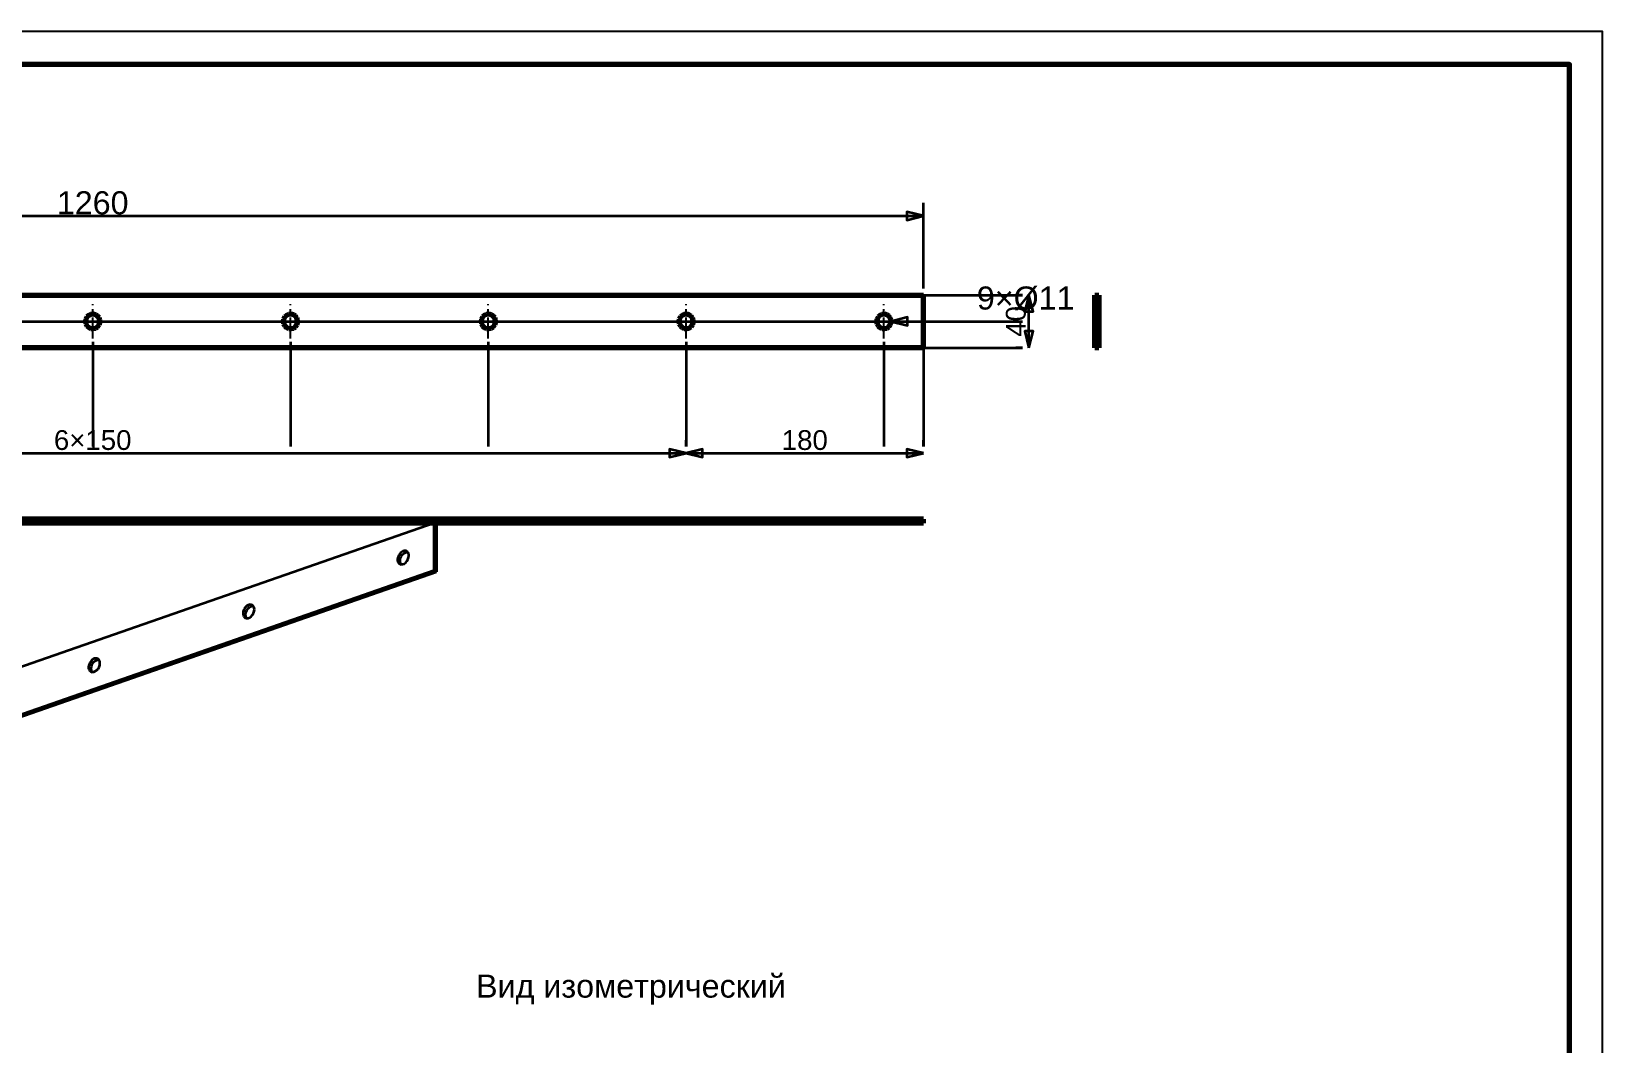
# Model space of a CAD drawing. Header units: millimetres. Extents: x 0 to 420, y 0 to 297.
# Drawn here: x 181.7 to 420, y 143.4 to 297 of the extents above; entities that cross this region are included whole.
import ezdxf
from ezdxf.enums import TextEntityAlignment as Align

# ---------------------------------------------------------------- set-up
doc = ezdxf.new("R2010")
doc.units = ezdxf.units.MM
doc.linetypes.add('CENTER', pattern=[5.08, 3.175, -0.635, 0.635, -0.635])
doc.linetypes.add('DASHED', pattern=[1.524, 1.27, -0.254])
doc.styles.add('GOST', font='Arial')

msp = doc.modelspace()

# ---------------------------------------------------------------- linework, layer by layer
at = {"color": 7, "lineweight": 35}
for p, q in [((317, 258), (317, 271)), ((65, 269), (317, 269)), ((317, 257), (332, 257)), ((332, 257), (331, 257)), ((333, 249), (333, 257)), ((74.1, 253), (332, 253)), ((104.1, 253), (332, 253)), ((134.1, 253), (332, 253)), ((164.1, 253), (332, 253)), ((194.1, 253), (332, 253)), ((224.1, 253), (332, 253)), ((254.1, 253), (332, 253)), ((284.1, 253), (332, 253)), ((312.1, 253), (324.1, 253)), ((314.1, 253), (332, 253)), ((324.1, 253), (329.1, 253)), ((191, 249.9), (191, 234)), ((221, 249.9), (221, 234)), ((251, 249.9), (251, 234)), ((281, 249.9), (281, 234)), ((311, 249.9), (311, 234)), ((317, 249), (317, 234)), ((317, 249), (332, 249)), ((332, 249), (331, 249)), ((281, 234), (281, 235)), ((281, 234), (281, 235)), ((317, 234), (317, 235)), ((101, 233), (281, 233)), ((281, 233), (317, 233))]:
    msp.add_line(p, q, dxfattribs=at)
at = {"color": 1, "lineweight": 70}
for p, q in [((65, 257), (317, 257)), ((317, 249), (317, 257)), ((343, 257), (343.6, 257)), ((343, 249), (343, 257)), ((343.6, 257), (343.6, 249)), ((189.96, 253.36), (189.9, 253)), ((189.9, 253), (189.96, 252.64)), ((190.13, 253.68), (189.96, 253.36)), ((189.96, 252.64), (190.13, 252.32)), ((190.4, 253.92), (190.13, 253.68)), ((190.73, 254.07), (190.4, 253.92)), ((191.09, 254.1), (190.73, 254.07)), ((191.44, 254.01), (191.09, 254.1)), ((191.75, 253.81), (191.44, 254.01)), ((191.97, 253.52), (191.75, 253.81)), ((192.08, 253.18), (191.97, 253.52)), ((191.97, 252.48), (192.08, 252.82)), ((192.08, 252.82), (192.08, 253.18)), ((219.96, 253.36), (219.9, 253)), ((219.9, 253), (219.96, 252.64)), ((220.13, 253.68), (219.96, 253.36)), ((219.96, 252.64), (220.13, 252.32)), ((220.4, 253.92), (220.13, 253.68)), ((220.73, 254.07), (220.4, 253.92)), ((221.09, 254.1), (220.73, 254.07)), ((221.44, 254.01), (221.09, 254.1)), ((221.75, 253.81), (221.44, 254.01)), ((221.97, 253.52), (221.75, 253.81)), ((222.08, 253.18), (221.97, 253.52)), ((221.97, 252.48), (222.08, 252.82)), ((222.08, 252.82), (222.08, 253.18)), ((249.96, 253.36), (249.9, 253)), ((249.9, 253), (249.96, 252.64)), ((250.13, 253.68), (249.96, 253.36)), ((249.96, 252.64), (250.13, 252.32)), ((250.4, 253.92), (250.13, 253.68)), ((250.73, 254.07), (250.4, 253.92)), ((251.09, 254.1), (250.73, 254.07)), ((251.44, 254.01), (251.09, 254.1)), ((251.75, 253.81), (251.44, 254.01)), ((251.97, 253.52), (251.75, 253.81)), ((252.08, 253.18), (251.97, 253.52)), ((251.97, 252.48), (252.08, 252.82)), ((252.08, 252.82), (252.08, 253.18)), ((279.96, 253.36), (279.9, 253)), ((279.9, 253), (279.96, 252.64)), ((280.13, 253.68), (279.96, 253.36)), ((279.96, 252.64), (280.13, 252.32)), ((280.4, 253.92), (280.13, 253.68)), ((280.73, 254.07), (280.4, 253.92)), ((281.09, 254.1), (280.73, 254.07)), ((281.44, 254.01), (281.09, 254.1)), ((281.75, 253.81), (281.44, 254.01)), ((281.97, 253.52), (281.75, 253.81)), ((282.08, 253.18), (281.97, 253.52)), ((281.97, 252.48), (282.08, 252.82)), ((282.08, 252.82), (282.08, 253.18)), ((309.96, 253.36), (309.9, 253)), ((309.9, 253), (309.96, 252.64)), ((310.13, 253.68), (309.96, 253.36)), ((309.96, 252.64), (310.13, 252.32)), ((310.4, 253.92), (310.13, 253.68)), ((310.73, 254.07), (310.4, 253.92)), ((311.09, 254.1), (310.73, 254.07)), ((311.44, 254.01), (311.09, 254.1)), ((311.75, 253.81), (311.44, 254.01)), ((311.97, 253.52), (311.75, 253.81)), ((312.08, 253.18), (311.97, 253.52)), ((311.97, 252.48), (312.08, 252.82)), ((312.08, 252.82), (312.08, 253.18)), ((190.13, 252.32), (190.4, 252.08)), ((190.4, 252.08), (190.73, 251.93)), ((190.73, 251.93), (191.09, 251.9)), ((191.09, 251.9), (191.44, 251.99)), ((191.44, 251.99), (191.75, 252.19)), ((191.75, 252.19), (191.97, 252.48)), ((220.13, 252.32), (220.4, 252.08)), ((220.4, 252.08), (220.73, 251.93)), ((220.73, 251.93), (221.09, 251.9)), ((221.09, 251.9), (221.44, 251.99)), ((221.44, 251.99), (221.75, 252.19)), ((221.75, 252.19), (221.97, 252.48)), ((250.13, 252.32), (250.4, 252.08)), ((250.4, 252.08), (250.73, 251.93)), ((250.73, 251.93), (251.09, 251.9)), ((251.09, 251.9), (251.44, 251.99)), ((251.44, 251.99), (251.75, 252.19)), ((251.75, 252.19), (251.97, 252.48)), ((280.13, 252.32), (280.4, 252.08)), ((280.4, 252.08), (280.73, 251.93)), ((280.73, 251.93), (281.09, 251.9)), ((281.09, 251.9), (281.44, 251.99)), ((281.44, 251.99), (281.75, 252.19)), ((281.75, 252.19), (281.97, 252.48)), ((310.13, 252.32), (310.4, 252.08)), ((310.4, 252.08), (310.73, 251.93)), ((310.73, 251.93), (311.09, 251.9)), ((311.09, 251.9), (311.44, 251.99)), ((311.44, 251.99), (311.75, 252.19)), ((311.75, 252.19), (311.97, 252.48)), ((317, 249), (65, 249)), ((343.6, 249), (343, 249)), ((317, 223), (65, 223)), ((317, 222.4), (65, 222.4)), ((317, 222.4), (317, 223))]:
    msp.add_line(p, q, dxfattribs=at)
at = {"color": 5, "linetype": 'DASHED', "lineweight": 35}
for p, q in [((65, 257), (317, 257)), ((317, 257), (317, 249)), ((343, 257), (343, 249)), ((343.6, 257), (343, 257)), ((343.6, 249), (343.6, 257)), ((189.9, 253), (189.96, 253.36)), ((189.96, 252.64), (189.9, 253)), ((189.96, 253.36), (190.13, 253.68)), ((190.13, 252.32), (189.96, 252.64)), ((190.13, 253.68), (190.4, 253.92)), ((190.4, 253.92), (190.73, 254.07)), ((190.73, 254.07), (191.09, 254.1)), ((191.09, 254.1), (191.44, 254.01)), ((191.44, 254.01), (191.75, 253.81)), ((191.75, 253.81), (191.97, 253.52)), ((191.97, 253.52), (192.08, 253.18)), ((192.08, 252.82), (191.97, 252.48)), ((192.08, 253.18), (192.08, 252.82)), ((219.9, 253), (219.96, 253.36)), ((219.96, 252.64), (219.9, 253)), ((219.96, 253.36), (220.13, 253.68)), ((220.13, 252.32), (219.96, 252.64)), ((220.13, 253.68), (220.4, 253.92)), ((220.4, 253.92), (220.73, 254.07)), ((220.73, 254.07), (221.09, 254.1)), ((221.09, 254.1), (221.44, 254.01)), ((221.44, 254.01), (221.75, 253.81)), ((221.75, 253.81), (221.97, 253.52)), ((221.97, 253.52), (222.08, 253.18)), ((222.08, 252.82), (221.97, 252.48)), ((222.08, 253.18), (222.08, 252.82)), ((249.9, 253), (249.96, 253.36)), ((249.96, 252.64), (249.9, 253)), ((249.96, 253.36), (250.13, 253.68)), ((250.13, 252.32), (249.96, 252.64)), ((250.13, 253.68), (250.4, 253.92)), ((250.4, 253.92), (250.73, 254.07)), ((250.73, 254.07), (251.09, 254.1)), ((251.09, 254.1), (251.44, 254.01)), ((251.44, 254.01), (251.75, 253.81)), ((251.75, 253.81), (251.97, 253.52)), ((251.97, 253.52), (252.08, 253.18)), ((252.08, 252.82), (251.97, 252.48)), ((252.08, 253.18), (252.08, 252.82)), ((279.9, 253), (279.96, 253.36)), ((279.96, 252.64), (279.9, 253)), ((279.96, 253.36), (280.13, 253.68)), ((280.13, 252.32), (279.96, 252.64)), ((280.13, 253.68), (280.4, 253.92)), ((280.4, 253.92), (280.73, 254.07)), ((280.73, 254.07), (281.09, 254.1)), ((281.09, 254.1), (281.44, 254.01)), ((281.44, 254.01), (281.75, 253.81)), ((281.75, 253.81), (281.97, 253.52)), ((281.97, 253.52), (282.08, 253.18)), ((282.08, 252.82), (281.97, 252.48)), ((282.08, 253.18), (282.08, 252.82)), ((309.9, 253), (309.96, 253.36)), ((309.96, 252.64), (309.9, 253)), ((309.96, 253.36), (310.13, 253.68)), ((310.13, 252.32), (309.96, 252.64)), ((310.13, 253.68), (310.4, 253.92)), ((310.4, 253.92), (310.73, 254.07)), ((310.73, 254.07), (311.09, 254.1)), ((311.09, 254.1), (311.44, 254.01)), ((311.44, 254.01), (311.75, 253.81)), ((311.75, 253.81), (311.97, 253.52)), ((311.97, 253.52), (312.08, 253.18)), ((312.08, 252.82), (311.97, 252.48)), ((312.08, 253.18), (312.08, 252.82)), ((343, 254.07), (343, 254.1)), ((343, 254.1), (343, 254.09)), ((343, 254.07), (343, 254.1)), ((343, 254.1), (343, 254.09)), ((343, 254.07), (343, 254.1)), ((343, 254.1), (343, 254.09)), ((343, 254.07), (343, 254.1)), ((343, 254.1), (343, 254.09)), ((343, 254.07), (343, 254.1)), ((343, 254.1), (343, 254.09)), ((343, 254.07), (343, 254.1)), ((343, 254.1), (343, 254.09)), ((343, 254.07), (343, 254.1)), ((343, 254.1), (343, 254.09)), ((343, 254.07), (343, 254.1)), ((343, 254.1), (343, 254.09)), ((343, 254.07), (343, 254.1)), ((343, 254.1), (343, 254.09)), ((343, 254.09), (343, 254.07)), ((343, 254.09), (343, 254.07)), ((343, 254.09), (343, 254.07)), ((343, 254.09), (343, 254.07)), ((343, 254.09), (343, 254.07)), ((343, 254.09), (343, 254.07)), ((343, 254.09), (343, 254.07)), ((343, 254.09), (343, 254.07)), ((343, 254.09), (343, 254.07)), ((343, 253.99), (343, 254.07)), ((343, 254.07), (343, 254.04)), ((343, 253.99), (343, 254.07)), ((343, 254.07), (343, 254.04)), ((343, 253.99), (343, 254.07)), ((343, 254.07), (343, 254.04)), ((343, 253.99), (343, 254.07)), ((343, 254.07), (343, 254.04)), ((343, 253.99), (343, 254.07)), ((343, 254.07), (343, 254.04)), ((343, 253.99), (343, 254.07)), ((343, 254.07), (343, 254.04)), ((343, 253.99), (343, 254.07)), ((343, 254.07), (343, 254.04)), ((343, 253.99), (343, 254.07)), ((343, 254.07), (343, 254.04)), ((343, 253.99), (343, 254.07)), ((343, 254.07), (343, 254.04)), ((343, 254.04), (343, 253.99)), ((343, 254.04), (343, 253.99)), ((343, 254.04), (343, 253.99)), ((343, 254.04), (343, 253.99)), ((343, 254.04), (343, 253.99)), ((343, 254.04), (343, 253.99)), ((343, 254.04), (343, 253.99)), ((343, 254.04), (343, 253.99)), ((343, 254.04), (343, 253.99)), ((343, 253.86), (343, 253.99)), ((343, 253.99), (343, 253.93)), ((343, 253.86), (343, 253.99)), ((343, 253.99), (343, 253.93)), ((343, 253.86), (343, 253.99)), ((343, 253.99), (343, 253.93)), ((343, 253.86), (343, 253.99)), ((343, 253.99), (343, 253.93)), ((343, 253.86), (343, 253.99)), ((343, 253.99), (343, 253.93)), ((343, 253.86), (343, 253.99)), ((343, 253.99), (343, 253.93)), ((343, 253.86), (343, 253.99)), ((343, 253.99), (343, 253.93)), ((343, 253.86), (343, 253.99)), ((343, 253.99), (343, 253.93)), ((343, 253.86), (343, 253.99)), ((343, 253.99), (343, 253.93)), ((343, 253.93), (343, 253.86)), ((343, 253.93), (343, 253.86)), ((343, 253.93), (343, 253.86)), ((343, 253.93), (343, 253.86)), ((343, 253.93), (343, 253.86)), ((343, 253.93), (343, 253.86)), ((343, 253.93), (343, 253.86)), ((343, 253.93), (343, 253.86)), ((343, 253.93), (343, 253.86)), ((343, 253.69), (343, 253.86)), ((343, 253.86), (343, 253.78)), ((343, 253.69), (343, 253.86)), ((343, 253.86), (343, 253.78)), ((343, 253.69), (343, 253.86)), ((343, 253.86), (343, 253.78)), ((343, 253.69), (343, 253.86)), ((343, 253.86), (343, 253.78)), ((343, 253.69), (343, 253.86)), ((343, 253.86), (343, 253.78)), ((343, 253.69), (343, 253.86)), ((343, 253.86), (343, 253.78)), ((343, 253.69), (343, 253.86)), ((343, 253.86), (343, 253.78)), ((343, 253.69), (343, 253.86)), ((343, 253.86), (343, 253.78)), ((343, 253.69), (343, 253.86)), ((343, 253.86), (343, 253.78)), ((343, 253.78), (343, 253.69)), ((343, 253.78), (343, 253.69)), ((343, 253.78), (343, 253.69)), ((343, 253.78), (343, 253.69)), ((343, 253.78), (343, 253.69)), ((343, 253.78), (343, 253.69)), ((343, 253.78), (343, 253.69)), ((343, 253.78), (343, 253.69)), ((343, 253.78), (343, 253.69)), ((343, 253.48), (343, 253.69)), ((343, 253.69), (343, 253.59)), ((343, 253.48), (343, 253.69)), ((343, 253.69), (343, 253.59)), ((343, 253.48), (343, 253.69)), ((343, 253.69), (343, 253.59)), ((343, 253.48), (343, 253.69)), ((343, 253.69), (343, 253.59)), ((343, 253.48), (343, 253.69)), ((343, 253.69), (343, 253.59)), ((343, 253.48), (343, 253.69)), ((343, 253.69), (343, 253.59)), ((343, 253.48), (343, 253.69)), ((343, 253.69), (343, 253.59)), ((343, 253.48), (343, 253.69)), ((343, 253.69), (343, 253.59)), ((343, 253.48), (343, 253.69)), ((343, 253.69), (343, 253.59)), ((343, 253.59), (343, 253.48)), ((343, 253.59), (343, 253.48)), ((343, 253.59), (343, 253.48)), ((343, 253.59), (343, 253.48)), ((343, 253.59), (343, 253.48)), ((343, 253.59), (343, 253.48)), ((343, 253.59), (343, 253.48)), ((343, 253.59), (343, 253.48)), ((343, 253.59), (343, 253.48)), ((343, 253.24), (343, 253.48)), ((343, 253.48), (343, 253.36)), ((343, 253.24), (343, 253.48)), ((343, 253.48), (343, 253.36)), ((343, 253.24), (343, 253.48)), ((343, 253.48), (343, 253.36)), ((343, 253.24), (343, 253.48)), ((343, 253.48), (343, 253.36)), ((343, 253.24), (343, 253.48)), ((343, 253.48), (343, 253.36)), ((343, 253.24), (343, 253.48)), ((343, 253.48), (343, 253.36)), ((343, 253.24), (343, 253.48)), ((343, 253.48), (343, 253.36)), ((343, 253.24), (343, 253.48)), ((343, 253.48), (343, 253.36)), ((343, 253.24), (343, 253.48)), ((343, 253.48), (343, 253.36)), ((343, 253.36), (343, 253.24)), ((343, 253.36), (343, 253.24)), ((343, 253.36), (343, 253.24)), ((343, 253.36), (343, 253.24)), ((343, 253.36), (343, 253.24)), ((343, 253.36), (343, 253.24)), ((343, 253.36), (343, 253.24)), ((343, 253.36), (343, 253.24)), ((343, 253.36), (343, 253.24)), ((343, 253), (343, 253.24)), ((343, 253.24), (343, 253.12)), ((343, 253), (343, 253.24)), ((343, 253.24), (343, 253.12)), ((343, 253), (343, 253.24)), ((343, 253.24), (343, 253.12)), ((343, 253), (343, 253.24)), ((343, 253.24), (343, 253.12)), ((343, 253), (343, 253.24)), ((343, 253.24), (343, 253.12)), ((343, 253), (343, 253.24)), ((343, 253.24), (343, 253.12)), ((343, 253), (343, 253.24)), ((343, 253.24), (343, 253.12)), ((343, 253), (343, 253.24)), ((343, 253.24), (343, 253.12)), ((343, 253), (343, 253.24)), ((343, 253.24), (343, 253.12)), ((343, 253.12), (343, 253)), ((343, 253.12), (343, 253)), ((343, 253.12), (343, 253)), ((343, 253.12), (343, 253)), ((343, 253.12), (343, 253)), ((343, 253.12), (343, 253)), ((343, 253.12), (343, 253)), ((343, 253.12), (343, 253)), ((343, 253.12), (343, 253)), ((343, 253), (343, 252.88)), ((343, 252.76), (343, 253)), ((343, 253), (343, 252.88)), ((343, 252.76), (343, 253)), ((343, 253), (343, 252.88)), ((343, 252.76), (343, 253)), ((343, 253), (343, 252.88)), ((343, 252.76), (343, 253)), ((343, 253), (343, 252.88)), ((343, 252.76), (343, 253)), ((343, 253), (343, 252.88)), ((343, 252.76), (343, 253)), ((343, 253), (343, 252.88)), ((343, 252.76), (343, 253)), ((343, 253), (343, 252.88)), ((343, 252.76), (343, 253)), ((343, 253), (343, 252.88)), ((343, 252.76), (343, 253)), ((343, 252.88), (343, 252.76)), ((343, 252.88), (343, 252.76)), ((343, 252.88), (343, 252.76)), ((343, 252.88), (343, 252.76)), ((343, 252.88), (343, 252.76)), ((343, 252.88), (343, 252.76)), ((343, 252.88), (343, 252.76)), ((343, 252.88), (343, 252.76)), ((343, 252.88), (343, 252.76)), ((343, 252.76), (343, 252.64)), ((343, 252.52), (343, 252.76)), ((343, 252.76), (343, 252.64)), ((343, 252.52), (343, 252.76)), ((343, 252.76), (343, 252.64)), ((343, 252.52), (343, 252.76)), ((343, 252.76), (343, 252.64)), ((343, 252.52), (343, 252.76)), ((343, 252.76), (343, 252.64)), ((343, 252.52), (343, 252.76)), ((343, 252.76), (343, 252.64)), ((343, 252.52), (343, 252.76)), ((343, 252.76), (343, 252.64)), ((343, 252.52), (343, 252.76)), ((343, 252.76), (343, 252.64)), ((343, 252.52), (343, 252.76)), ((343, 252.76), (343, 252.64)), ((343, 252.52), (343, 252.76)), ((343, 252.64), (343, 252.52)), ((343, 252.64), (343, 252.52)), ((343, 252.64), (343, 252.52)), ((343, 252.64), (343, 252.52)), ((343, 252.64), (343, 252.52)), ((343, 252.64), (343, 252.52)), ((343, 252.64), (343, 252.52)), ((343, 252.64), (343, 252.52)), ((343, 252.64), (343, 252.52)), ((343.6, 254.09), (343.6, 254.1)), ((343.6, 254.1), (343.6, 254.07)), ((343.6, 254.09), (343.6, 254.1)), ((343.6, 254.1), (343.6, 254.07)), ((343.6, 254.09), (343.6, 254.1)), ((343.6, 254.1), (343.6, 254.07)), ((343.6, 254.09), (343.6, 254.1)), ((343.6, 254.1), (343.6, 254.07)), ((343.6, 254.09), (343.6, 254.1)), ((343.6, 254.1), (343.6, 254.07)), ((343.6, 254.09), (343.6, 254.1)), ((343.6, 254.1), (343.6, 254.07)), ((343.6, 254.09), (343.6, 254.1)), ((343.6, 254.1), (343.6, 254.07)), ((343.6, 254.09), (343.6, 254.1)), ((343.6, 254.1), (343.6, 254.07)), ((343.6, 254.09), (343.6, 254.1)), ((343.6, 254.1), (343.6, 254.07)), ((343.6, 254.07), (343.6, 254.09)), ((343.6, 254.07), (343.6, 254.09)), ((343.6, 254.07), (343.6, 254.09)), ((343.6, 254.07), (343.6, 254.09)), ((343.6, 254.07), (343.6, 254.09)), ((343.6, 254.07), (343.6, 254.09)), ((343.6, 254.07), (343.6, 254.09)), ((343.6, 254.07), (343.6, 254.09)), ((343.6, 254.07), (343.6, 254.09)), ((343.6, 254.04), (343.6, 254.07)), ((343.6, 254.07), (343.6, 253.99)), ((343.6, 254.04), (343.6, 254.07)), ((343.6, 254.07), (343.6, 253.99)), ((343.6, 254.04), (343.6, 254.07)), ((343.6, 254.07), (343.6, 253.99)), ((343.6, 254.04), (343.6, 254.07)), ((343.6, 254.07), (343.6, 253.99)), ((343.6, 254.04), (343.6, 254.07)), ((343.6, 254.07), (343.6, 253.99)), ((343.6, 254.04), (343.6, 254.07)), ((343.6, 254.07), (343.6, 253.99)), ((343.6, 254.04), (343.6, 254.07)), ((343.6, 254.07), (343.6, 253.99)), ((343.6, 254.04), (343.6, 254.07)), ((343.6, 254.07), (343.6, 253.99)), ((343.6, 254.04), (343.6, 254.07)), ((343.6, 254.07), (343.6, 253.99)), ((343.6, 253.99), (343.6, 254.04)), ((343.6, 253.99), (343.6, 254.04)), ((343.6, 253.99), (343.6, 254.04)), ((343.6, 253.99), (343.6, 254.04)), ((343.6, 253.99), (343.6, 254.04)), ((343.6, 253.99), (343.6, 254.04)), ((343.6, 253.99), (343.6, 254.04)), ((343.6, 253.99), (343.6, 254.04)), ((343.6, 253.99), (343.6, 254.04)), ((343.6, 253.93), (343.6, 253.99)), ((343.6, 253.99), (343.6, 253.86)), ((343.6, 253.93), (343.6, 253.99)), ((343.6, 253.99), (343.6, 253.86)), ((343.6, 253.93), (343.6, 253.99)), ((343.6, 253.99), (343.6, 253.86)), ((343.6, 253.93), (343.6, 253.99)), ((343.6, 253.99), (343.6, 253.86)), ((343.6, 253.93), (343.6, 253.99)), ((343.6, 253.99), (343.6, 253.86)), ((343.6, 253.93), (343.6, 253.99)), ((343.6, 253.99), (343.6, 253.86)), ((343.6, 253.93), (343.6, 253.99)), ((343.6, 253.99), (343.6, 253.86)), ((343.6, 253.93), (343.6, 253.99)), ((343.6, 253.99), (343.6, 253.86)), ((343.6, 253.93), (343.6, 253.99)), ((343.6, 253.99), (343.6, 253.86)), ((343.6, 253.86), (343.6, 253.93)), ((343.6, 253.86), (343.6, 253.93)), ((343.6, 253.86), (343.6, 253.93)), ((343.6, 253.86), (343.6, 253.93)), ((343.6, 253.86), (343.6, 253.93)), ((343.6, 253.86), (343.6, 253.93)), ((343.6, 253.86), (343.6, 253.93)), ((343.6, 253.86), (343.6, 253.93)), ((343.6, 253.86), (343.6, 253.93)), ((343.6, 253.78), (343.6, 253.86)), ((343.6, 253.86), (343.6, 253.69)), ((343.6, 253.78), (343.6, 253.86)), ((343.6, 253.86), (343.6, 253.69)), ((343.6, 253.78), (343.6, 253.86)), ((343.6, 253.86), (343.6, 253.69)), ((343.6, 253.78), (343.6, 253.86)), ((343.6, 253.86), (343.6, 253.69)), ((343.6, 253.78), (343.6, 253.86)), ((343.6, 253.86), (343.6, 253.69)), ((343.6, 253.78), (343.6, 253.86)), ((343.6, 253.86), (343.6, 253.69)), ((343.6, 253.78), (343.6, 253.86)), ((343.6, 253.86), (343.6, 253.69)), ((343.6, 253.78), (343.6, 253.86)), ((343.6, 253.86), (343.6, 253.69)), ((343.6, 253.78), (343.6, 253.86)), ((343.6, 253.86), (343.6, 253.69)), ((343.6, 253.69), (343.6, 253.78)), ((343.6, 253.69), (343.6, 253.78)), ((343.6, 253.69), (343.6, 253.78)), ((343.6, 253.69), (343.6, 253.78)), ((343.6, 253.69), (343.6, 253.78)), ((343.6, 253.69), (343.6, 253.78)), ((343.6, 253.69), (343.6, 253.78)), ((343.6, 253.69), (343.6, 253.78)), ((343.6, 253.69), (343.6, 253.78)), ((343.6, 253.59), (343.6, 253.69)), ((343.6, 253.69), (343.6, 253.48)), ((343.6, 253.59), (343.6, 253.69)), ((343.6, 253.69), (343.6, 253.48)), ((343.6, 253.59), (343.6, 253.69)), ((343.6, 253.69), (343.6, 253.48)), ((343.6, 253.59), (343.6, 253.69)), ((343.6, 253.69), (343.6, 253.48)), ((343.6, 253.59), (343.6, 253.69)), ((343.6, 253.69), (343.6, 253.48)), ((343.6, 253.59), (343.6, 253.69)), ((343.6, 253.69), (343.6, 253.48)), ((343.6, 253.59), (343.6, 253.69)), ((343.6, 253.69), (343.6, 253.48)), ((343.6, 253.59), (343.6, 253.69)), ((343.6, 253.69), (343.6, 253.48)), ((343.6, 253.59), (343.6, 253.69)), ((343.6, 253.69), (343.6, 253.48)), ((343.6, 253.48), (343.6, 253.59)), ((343.6, 253.48), (343.6, 253.59)), ((343.6, 253.48), (343.6, 253.59)), ((343.6, 253.48), (343.6, 253.59)), ((343.6, 253.48), (343.6, 253.59)), ((343.6, 253.48), (343.6, 253.59)), ((343.6, 253.48), (343.6, 253.59)), ((343.6, 253.48), (343.6, 253.59)), ((343.6, 253.48), (343.6, 253.59)), ((343.6, 253.36), (343.6, 253.48)), ((343.6, 253.48), (343.6, 253.24)), ((343.6, 253.36), (343.6, 253.48)), ((343.6, 253.48), (343.6, 253.24)), ((343.6, 253.36), (343.6, 253.48)), ((343.6, 253.48), (343.6, 253.24)), ((343.6, 253.36), (343.6, 253.48)), ((343.6, 253.48), (343.6, 253.24)), ((343.6, 253.36), (343.6, 253.48)), ((343.6, 253.48), (343.6, 253.24)), ((343.6, 253.36), (343.6, 253.48)), ((343.6, 253.48), (343.6, 253.24)), ((343.6, 253.36), (343.6, 253.48)), ((343.6, 253.48), (343.6, 253.24)), ((343.6, 253.36), (343.6, 253.48)), ((343.6, 253.48), (343.6, 253.24)), ((343.6, 253.36), (343.6, 253.48)), ((343.6, 253.48), (343.6, 253.24)), ((343.6, 253.24), (343.6, 253.36)), ((343.6, 253.24), (343.6, 253.36)), ((343.6, 253.24), (343.6, 253.36)), ((343.6, 253.24), (343.6, 253.36)), ((343.6, 253.24), (343.6, 253.36)), ((343.6, 253.24), (343.6, 253.36)), ((343.6, 253.24), (343.6, 253.36)), ((343.6, 253.24), (343.6, 253.36)), ((343.6, 253.24), (343.6, 253.36)), ((343.6, 253.12), (343.6, 253.24)), ((343.6, 253.24), (343.6, 253)), ((343.6, 253.12), (343.6, 253.24)), ((343.6, 253.24), (343.6, 253)), ((343.6, 253.12), (343.6, 253.24)), ((343.6, 253.24), (343.6, 253)), ((343.6, 253.12), (343.6, 253.24)), ((343.6, 253.24), (343.6, 253)), ((343.6, 253.12), (343.6, 253.24)), ((343.6, 253.24), (343.6, 253)), ((343.6, 253.12), (343.6, 253.24)), ((343.6, 253.24), (343.6, 253)), ((343.6, 253.12), (343.6, 253.24)), ((343.6, 253.24), (343.6, 253)), ((343.6, 253.12), (343.6, 253.24)), ((343.6, 253.24), (343.6, 253)), ((343.6, 253.12), (343.6, 253.24)), ((343.6, 253.24), (343.6, 253)), ((343.6, 253), (343.6, 253.12)), ((343.6, 253), (343.6, 253.12)), ((343.6, 253), (343.6, 253.12)), ((343.6, 253), (343.6, 253.12)), ((343.6, 253), (343.6, 253.12)), ((343.6, 253), (343.6, 253.12)), ((343.6, 253), (343.6, 253.12)), ((343.6, 253), (343.6, 253.12)), ((343.6, 253), (343.6, 253.12)), ((343.6, 253), (343.6, 252.76)), ((343.6, 252.88), (343.6, 253)), ((343.6, 253), (343.6, 252.76)), ((343.6, 252.88), (343.6, 253)), ((343.6, 253), (343.6, 252.76)), ((343.6, 252.88), (343.6, 253)), ((343.6, 253), (343.6, 252.76)), ((343.6, 252.88), (343.6, 253)), ((343.6, 253), (343.6, 252.76)), ((343.6, 252.88), (343.6, 253)), ((343.6, 253), (343.6, 252.76)), ((343.6, 252.88), (343.6, 253)), ((343.6, 253), (343.6, 252.76)), ((343.6, 252.88), (343.6, 253)), ((343.6, 253), (343.6, 252.76)), ((343.6, 252.88), (343.6, 253)), ((343.6, 253), (343.6, 252.76)), ((343.6, 252.88), (343.6, 253)), ((343.6, 252.76), (343.6, 252.88)), ((343.6, 252.76), (343.6, 252.88)), ((343.6, 252.76), (343.6, 252.88)), ((343.6, 252.76), (343.6, 252.88)), ((343.6, 252.76), (343.6, 252.88)), ((343.6, 252.76), (343.6, 252.88)), ((343.6, 252.76), (343.6, 252.88)), ((343.6, 252.76), (343.6, 252.88)), ((343.6, 252.76), (343.6, 252.88)), ((343.6, 252.76), (343.6, 252.52)), ((343.6, 252.64), (343.6, 252.76)), ((343.6, 252.76), (343.6, 252.52)), ((343.6, 252.64), (343.6, 252.76)), ((343.6, 252.76), (343.6, 252.52)), ((343.6, 252.64), (343.6, 252.76)), ((343.6, 252.76), (343.6, 252.52)), ((343.6, 252.64), (343.6, 252.76)), ((343.6, 252.76), (343.6, 252.52)), ((343.6, 252.64), (343.6, 252.76)), ((343.6, 252.76), (343.6, 252.52)), ((343.6, 252.64), (343.6, 252.76)), ((343.6, 252.76), (343.6, 252.52)), ((343.6, 252.64), (343.6, 252.76)), ((343.6, 252.76), (343.6, 252.52)), ((343.6, 252.64), (343.6, 252.76)), ((343.6, 252.76), (343.6, 252.52)), ((343.6, 252.64), (343.6, 252.76)), ((343.6, 252.52), (343.6, 252.64)), ((343.6, 252.52), (343.6, 252.64)), ((343.6, 252.52), (343.6, 252.64)), ((343.6, 252.52), (343.6, 252.64)), ((343.6, 252.52), (343.6, 252.64)), ((343.6, 252.52), (343.6, 252.64)), ((343.6, 252.52), (343.6, 252.64)), ((343.6, 252.52), (343.6, 252.64)), ((343.6, 252.52), (343.6, 252.64)), ((190.4, 252.08), (190.13, 252.32)), ((190.73, 251.93), (190.4, 252.08)), ((191.09, 251.9), (190.73, 251.93)), ((191.44, 251.99), (191.09, 251.9)), ((191.75, 252.19), (191.44, 251.99)), ((191.97, 252.48), (191.75, 252.19)), ((220.4, 252.08), (220.13, 252.32)), ((220.73, 251.93), (220.4, 252.08)), ((221.09, 251.9), (220.73, 251.93)), ((221.44, 251.99), (221.09, 251.9)), ((221.75, 252.19), (221.44, 251.99)), ((221.97, 252.48), (221.75, 252.19)), ((250.4, 252.08), (250.13, 252.32)), ((250.73, 251.93), (250.4, 252.08)), ((251.09, 251.9), (250.73, 251.93)), ((251.44, 251.99), (251.09, 251.9)), ((251.75, 252.19), (251.44, 251.99)), ((251.97, 252.48), (251.75, 252.19)), ((280.4, 252.08), (280.13, 252.32)), ((280.73, 251.93), (280.4, 252.08)), ((281.09, 251.9), (280.73, 251.93)), ((281.44, 251.99), (281.09, 251.9)), ((281.75, 252.19), (281.44, 251.99)), ((281.97, 252.48), (281.75, 252.19)), ((310.4, 252.08), (310.13, 252.32)), ((310.73, 251.93), (310.4, 252.08)), ((311.09, 251.9), (310.73, 251.93)), ((311.44, 251.99), (311.09, 251.9)), ((311.75, 252.19), (311.44, 251.99)), ((311.97, 252.48), (311.75, 252.19)), ((343, 252.52), (343, 252.41)), ((343, 252.31), (343, 252.52)), ((343, 252.52), (343, 252.41)), ((343, 252.31), (343, 252.52)), ((343, 252.52), (343, 252.41)), ((343, 252.31), (343, 252.52)), ((343, 252.52), (343, 252.41)), ((343, 252.31), (343, 252.52)), ((343, 252.52), (343, 252.41)), ((343, 252.31), (343, 252.52)), ((343, 252.52), (343, 252.41)), ((343, 252.31), (343, 252.52)), ((343, 252.52), (343, 252.41)), ((343, 252.31), (343, 252.52)), ((343, 252.52), (343, 252.41)), ((343, 252.31), (343, 252.52)), ((343, 252.52), (343, 252.41)), ((343, 252.31), (343, 252.52)), ((343, 252.41), (343, 252.31)), ((343, 252.41), (343, 252.31)), ((343, 252.41), (343, 252.31)), ((343, 252.41), (343, 252.31)), ((343, 252.41), (343, 252.31)), ((343, 252.41), (343, 252.31)), ((343, 252.41), (343, 252.31)), ((343, 252.41), (343, 252.31)), ((343, 252.41), (343, 252.31)), ((343, 252.31), (343, 252.22)), ((343, 252.14), (343, 252.31)), ((343, 252.31), (343, 252.22)), ((343, 252.14), (343, 252.31)), ((343, 252.31), (343, 252.22)), ((343, 252.14), (343, 252.31)), ((343, 252.31), (343, 252.22)), ((343, 252.14), (343, 252.31)), ((343, 252.31), (343, 252.22)), ((343, 252.14), (343, 252.31)), ((343, 252.31), (343, 252.22)), ((343, 252.14), (343, 252.31)), ((343, 252.31), (343, 252.22)), ((343, 252.14), (343, 252.31)), ((343, 252.31), (343, 252.22)), ((343, 252.14), (343, 252.31)), ((343, 252.31), (343, 252.22)), ((343, 252.14), (343, 252.31)), ((343, 252.22), (343, 252.14)), ((343, 252.22), (343, 252.14)), ((343, 252.22), (343, 252.14)), ((343, 252.22), (343, 252.14)), ((343, 252.22), (343, 252.14)), ((343, 252.22), (343, 252.14)), ((343, 252.22), (343, 252.14)), ((343, 252.22), (343, 252.14)), ((343, 252.22), (343, 252.14)), ((343, 252.14), (343, 252.07)), ((343, 252.01), (343, 252.14)), ((343, 252.14), (343, 252.07)), ((343, 252.01), (343, 252.14)), ((343, 252.14), (343, 252.07)), ((343, 252.01), (343, 252.14)), ((343, 252.14), (343, 252.07)), ((343, 252.01), (343, 252.14)), ((343, 252.14), (343, 252.07)), ((343, 252.01), (343, 252.14)), ((343, 252.14), (343, 252.07)), ((343, 252.01), (343, 252.14)), ((343, 252.14), (343, 252.07)), ((343, 252.01), (343, 252.14)), ((343, 252.14), (343, 252.07)), ((343, 252.01), (343, 252.14)), ((343, 252.14), (343, 252.07)), ((343, 252.01), (343, 252.14)), ((343, 252.07), (343, 252.01)), ((343, 252.07), (343, 252.01)), ((343, 252.07), (343, 252.01)), ((343, 252.07), (343, 252.01)), ((343, 252.07), (343, 252.01)), ((343, 252.07), (343, 252.01)), ((343, 252.07), (343, 252.01)), ((343, 252.07), (343, 252.01)), ((343, 252.07), (343, 252.01)), ((343, 252.01), (343, 251.96)), ((343, 251.93), (343, 252.01)), ((343, 252.01), (343, 251.96)), ((343, 251.93), (343, 252.01)), ((343, 252.01), (343, 251.96)), ((343, 251.93), (343, 252.01)), ((343, 252.01), (343, 251.96)), ((343, 251.93), (343, 252.01)), ((343, 252.01), (343, 251.96)), ((343, 251.93), (343, 252.01)), ((343, 252.01), (343, 251.96)), ((343, 251.93), (343, 252.01)), ((343, 252.01), (343, 251.96)), ((343, 251.93), (343, 252.01)), ((343, 252.01), (343, 251.96)), ((343, 251.93), (343, 252.01)), ((343, 252.01), (343, 251.96)), ((343, 251.93), (343, 252.01)), ((343, 251.96), (343, 251.93)), ((343, 251.96), (343, 251.93)), ((343, 251.96), (343, 251.93)), ((343, 251.96), (343, 251.93)), ((343, 251.96), (343, 251.93)), ((343, 251.96), (343, 251.93)), ((343, 251.96), (343, 251.93)), ((343, 251.96), (343, 251.93)), ((343, 251.96), (343, 251.93)), ((343, 251.93), (343, 251.91)), ((343, 251.9), (343, 251.93)), ((343, 251.93), (343, 251.91)), ((343, 251.9), (343, 251.93)), ((343, 251.93), (343, 251.91)), ((343, 251.9), (343, 251.93)), ((343, 251.93), (343, 251.91)), ((343, 251.9), (343, 251.93)), ((343, 251.93), (343, 251.91)), ((343, 251.9), (343, 251.93)), ((343, 251.93), (343, 251.91)), ((343, 251.9), (343, 251.93)), ((343, 251.93), (343, 251.91)), ((343, 251.9), (343, 251.93)), ((343, 251.93), (343, 251.91)), ((343, 251.9), (343, 251.93)), ((343, 251.93), (343, 251.91)), ((343, 251.9), (343, 251.93)), ((343, 251.91), (343, 251.9)), ((343, 251.91), (343, 251.9)), ((343, 251.91), (343, 251.9)), ((343, 251.91), (343, 251.9)), ((343, 251.91), (343, 251.9)), ((343, 251.91), (343, 251.9)), ((343, 251.91), (343, 251.9)), ((343, 251.91), (343, 251.9)), ((343, 251.91), (343, 251.9)), ((343.6, 252.52), (343.6, 252.31)), ((343.6, 252.41), (343.6, 252.52)), ((343.6, 252.52), (343.6, 252.31)), ((343.6, 252.41), (343.6, 252.52)), ((343.6, 252.52), (343.6, 252.31)), ((343.6, 252.41), (343.6, 252.52)), ((343.6, 252.52), (343.6, 252.31)), ((343.6, 252.41), (343.6, 252.52)), ((343.6, 252.52), (343.6, 252.31)), ((343.6, 252.41), (343.6, 252.52)), ((343.6, 252.52), (343.6, 252.31)), ((343.6, 252.41), (343.6, 252.52)), ((343.6, 252.52), (343.6, 252.31)), ((343.6, 252.41), (343.6, 252.52)), ((343.6, 252.52), (343.6, 252.31)), ((343.6, 252.41), (343.6, 252.52)), ((343.6, 252.52), (343.6, 252.31)), ((343.6, 252.41), (343.6, 252.52)), ((343.6, 252.31), (343.6, 252.41)), ((343.6, 252.31), (343.6, 252.41)), ((343.6, 252.31), (343.6, 252.41)), ((343.6, 252.31), (343.6, 252.41)), ((343.6, 252.31), (343.6, 252.41)), ((343.6, 252.31), (343.6, 252.41)), ((343.6, 252.31), (343.6, 252.41)), ((343.6, 252.31), (343.6, 252.41)), ((343.6, 252.31), (343.6, 252.41)), ((343.6, 252.31), (343.6, 252.14)), ((343.6, 252.22), (343.6, 252.31)), ((343.6, 252.31), (343.6, 252.14)), ((343.6, 252.22), (343.6, 252.31)), ((343.6, 252.31), (343.6, 252.14)), ((343.6, 252.22), (343.6, 252.31)), ((343.6, 252.31), (343.6, 252.14)), ((343.6, 252.22), (343.6, 252.31)), ((343.6, 252.31), (343.6, 252.14)), ((343.6, 252.22), (343.6, 252.31)), ((343.6, 252.31), (343.6, 252.14)), ((343.6, 252.22), (343.6, 252.31)), ((343.6, 252.31), (343.6, 252.14)), ((343.6, 252.22), (343.6, 252.31)), ((343.6, 252.31), (343.6, 252.14)), ((343.6, 252.22), (343.6, 252.31)), ((343.6, 252.31), (343.6, 252.14)), ((343.6, 252.22), (343.6, 252.31)), ((343.6, 252.14), (343.6, 252.22)), ((343.6, 252.14), (343.6, 252.22)), ((343.6, 252.14), (343.6, 252.22)), ((343.6, 252.14), (343.6, 252.22)), ((343.6, 252.14), (343.6, 252.22)), ((343.6, 252.14), (343.6, 252.22)), ((343.6, 252.14), (343.6, 252.22)), ((343.6, 252.14), (343.6, 252.22)), ((343.6, 252.14), (343.6, 252.22)), ((343.6, 252.14), (343.6, 252.01)), ((343.6, 252.07), (343.6, 252.14)), ((343.6, 252.14), (343.6, 252.01)), ((343.6, 252.07), (343.6, 252.14)), ((343.6, 252.14), (343.6, 252.01)), ((343.6, 252.07), (343.6, 252.14)), ((343.6, 252.14), (343.6, 252.01)), ((343.6, 252.07), (343.6, 252.14)), ((343.6, 252.14), (343.6, 252.01)), ((343.6, 252.07), (343.6, 252.14)), ((343.6, 252.14), (343.6, 252.01)), ((343.6, 252.07), (343.6, 252.14)), ((343.6, 252.14), (343.6, 252.01)), ((343.6, 252.07), (343.6, 252.14)), ((343.6, 252.14), (343.6, 252.01)), ((343.6, 252.07), (343.6, 252.14)), ((343.6, 252.14), (343.6, 252.01)), ((343.6, 252.07), (343.6, 252.14)), ((343.6, 252.01), (343.6, 252.07)), ((343.6, 252.01), (343.6, 252.07)), ((343.6, 252.01), (343.6, 252.07)), ((343.6, 252.01), (343.6, 252.07)), ((343.6, 252.01), (343.6, 252.07)), ((343.6, 252.01), (343.6, 252.07)), ((343.6, 252.01), (343.6, 252.07)), ((343.6, 252.01), (343.6, 252.07)), ((343.6, 252.01), (343.6, 252.07)), ((343.6, 252.01), (343.6, 251.93)), ((343.6, 251.96), (343.6, 252.01)), ((343.6, 252.01), (343.6, 251.93)), ((343.6, 251.96), (343.6, 252.01)), ((343.6, 252.01), (343.6, 251.93)), ((343.6, 251.96), (343.6, 252.01)), ((343.6, 252.01), (343.6, 251.93)), ((343.6, 251.96), (343.6, 252.01)), ((343.6, 252.01), (343.6, 251.93)), ((343.6, 251.96), (343.6, 252.01)), ((343.6, 252.01), (343.6, 251.93)), ((343.6, 251.96), (343.6, 252.01)), ((343.6, 252.01), (343.6, 251.93)), ((343.6, 251.96), (343.6, 252.01)), ((343.6, 252.01), (343.6, 251.93)), ((343.6, 251.96), (343.6, 252.01)), ((343.6, 252.01), (343.6, 251.93)), ((343.6, 251.96), (343.6, 252.01)), ((343.6, 251.93), (343.6, 251.96)), ((343.6, 251.93), (343.6, 251.96)), ((343.6, 251.93), (343.6, 251.96)), ((343.6, 251.93), (343.6, 251.96)), ((343.6, 251.93), (343.6, 251.96)), ((343.6, 251.93), (343.6, 251.96)), ((343.6, 251.93), (343.6, 251.96)), ((343.6, 251.93), (343.6, 251.96)), ((343.6, 251.93), (343.6, 251.96)), ((343.6, 251.93), (343.6, 251.9)), ((343.6, 251.91), (343.6, 251.93)), ((343.6, 251.93), (343.6, 251.9)), ((343.6, 251.91), (343.6, 251.93)), ((343.6, 251.93), (343.6, 251.9)), ((343.6, 251.91), (343.6, 251.93)), ((343.6, 251.93), (343.6, 251.9)), ((343.6, 251.91), (343.6, 251.93)), ((343.6, 251.93), (343.6, 251.9)), ((343.6, 251.91), (343.6, 251.93)), ((343.6, 251.93), (343.6, 251.9)), ((343.6, 251.91), (343.6, 251.93)), ((343.6, 251.93), (343.6, 251.9)), ((343.6, 251.91), (343.6, 251.93)), ((343.6, 251.93), (343.6, 251.9)), ((343.6, 251.91), (343.6, 251.93)), ((343.6, 251.93), (343.6, 251.9)), ((343.6, 251.91), (343.6, 251.93)), ((343.6, 251.9), (343.6, 251.91)), ((343.6, 251.9), (343.6, 251.91)), ((343.6, 251.9), (343.6, 251.91)), ((343.6, 251.9), (343.6, 251.91)), ((343.6, 251.9), (343.6, 251.91)), ((343.6, 251.9), (343.6, 251.91)), ((343.6, 251.9), (343.6, 251.91)), ((343.6, 251.9), (343.6, 251.91)), ((343.6, 251.9), (343.6, 251.91)), ((65, 249), (317, 249)), ((343, 249), (343.6, 249)), ((65, 223), (317, 223)), ((317, 222.4), (65, 222.4)), ((189.93, 223), (189.9, 223)), ((189.9, 223), (189.93, 223)), ((189.93, 222.4), (189.9, 222.4)), ((189.9, 222.4), (189.93, 222.4)), ((190.01, 223), (189.93, 223)), ((189.93, 223), (190.01, 223)), ((190.01, 222.4), (189.93, 222.4)), ((189.93, 222.4), (190.01, 222.4)), ((190.14, 223), (190.01, 223)), ((190.01, 223), (190.14, 223)), ((190.14, 222.4), (190.01, 222.4)), ((190.01, 222.4), (190.14, 222.4)), ((190.31, 223), (190.14, 223)), ((190.14, 223), (190.31, 223)), ((190.31, 222.4), (190.14, 222.4)), ((190.14, 222.4), (190.31, 222.4)), ((190.52, 223), (190.31, 223)), ((190.31, 223), (190.52, 223)), ((190.52, 222.4), (190.31, 222.4)), ((190.31, 222.4), (190.52, 222.4)), ((190.76, 223), (190.52, 223)), ((190.52, 223), (190.76, 223)), ((190.76, 222.4), (190.52, 222.4)), ((190.52, 222.4), (190.76, 222.4)), ((191, 223), (190.76, 223)), ((190.76, 223), (191, 223)), ((191, 222.4), (190.76, 222.4)), ((190.76, 222.4), (191, 222.4)), ((191.24, 223), (191, 223)), ((191, 223), (191.24, 223)), ((191.24, 222.4), (191, 222.4)), ((191, 222.4), (191.24, 222.4)), ((191.48, 223), (191.24, 223)), ((191.24, 223), (191.48, 223)), ((191.48, 222.4), (191.24, 222.4)), ((191.24, 222.4), (191.48, 222.4)), ((191.69, 223), (191.48, 223)), ((191.48, 223), (191.69, 223)), ((191.69, 222.4), (191.48, 222.4)), ((191.48, 222.4), (191.69, 222.4)), ((191.86, 223), (191.69, 223)), ((191.69, 223), (191.86, 223)), ((191.86, 222.4), (191.69, 222.4)), ((191.69, 222.4), (191.86, 222.4)), ((191.99, 223), (191.86, 223)), ((191.86, 223), (191.99, 223)), ((191.99, 222.4), (191.86, 222.4)), ((191.86, 222.4), (191.99, 222.4)), ((192.07, 223), (191.99, 223)), ((191.99, 223), (192.07, 223)), ((192.07, 222.4), (191.99, 222.4)), ((191.99, 222.4), (192.07, 222.4)), ((192.1, 223), (192.07, 223)), ((192.07, 223), (192.1, 223)), ((192.1, 222.4), (192.07, 222.4)), ((192.07, 222.4), (192.1, 222.4)), ((192.1, 222.4), (192.1, 223)), ((219.93, 223), (219.9, 223)), ((219.9, 223), (219.93, 223)), ((219.93, 222.4), (219.9, 222.4)), ((219.9, 222.4), (219.93, 222.4)), ((220.01, 223), (219.93, 223)), ((219.93, 223), (220.01, 223)), ((220.01, 222.4), (219.93, 222.4)), ((219.93, 222.4), (220.01, 222.4)), ((220.14, 223), (220.01, 223)), ((220.01, 223), (220.14, 223)), ((220.14, 222.4), (220.01, 222.4)), ((220.01, 222.4), (220.14, 222.4)), ((220.31, 223), (220.14, 223)), ((220.14, 223), (220.31, 223)), ((220.31, 222.4), (220.14, 222.4)), ((220.14, 222.4), (220.31, 222.4)), ((220.52, 223), (220.31, 223)), ((220.31, 223), (220.52, 223)), ((220.52, 222.4), (220.31, 222.4)), ((220.31, 222.4), (220.52, 222.4)), ((220.76, 223), (220.52, 223)), ((220.52, 223), (220.76, 223)), ((220.76, 222.4), (220.52, 222.4)), ((220.52, 222.4), (220.76, 222.4)), ((221, 223), (220.76, 223)), ((220.76, 223), (221, 223)), ((221, 222.4), (220.76, 222.4)), ((220.76, 222.4), (221, 222.4)), ((221.24, 223), (221, 223)), ((221, 223), (221.24, 223)), ((221.24, 222.4), (221, 222.4)), ((221, 222.4), (221.24, 222.4)), ((221.48, 223), (221.24, 223)), ((221.24, 223), (221.48, 223)), ((221.48, 222.4), (221.24, 222.4)), ((221.24, 222.4), (221.48, 222.4)), ((221.69, 223), (221.48, 223)), ((221.48, 223), (221.69, 223)), ((221.69, 222.4), (221.48, 222.4)), ((221.48, 222.4), (221.69, 222.4)), ((221.86, 223), (221.69, 223)), ((221.69, 223), (221.86, 223)), ((221.86, 222.4), (221.69, 222.4)), ((221.69, 222.4), (221.86, 222.4)), ((221.99, 223), (221.86, 223)), ((221.86, 223), (221.99, 223)), ((221.99, 222.4), (221.86, 222.4)), ((221.86, 222.4), (221.99, 222.4)), ((222.07, 223), (221.99, 223)), ((221.99, 223), (222.07, 223)), ((222.07, 222.4), (221.99, 222.4)), ((221.99, 222.4), (222.07, 222.4)), ((222.1, 223), (222.07, 223)), ((222.07, 223), (222.1, 223)), ((222.1, 222.4), (222.07, 222.4)), ((222.07, 222.4), (222.1, 222.4)), ((222.1, 222.4), (222.1, 223)), ((249.93, 223), (249.9, 223)), ((249.9, 223), (249.93, 223)), ((249.93, 222.4), (249.9, 222.4)), ((249.9, 222.4), (249.93, 222.4)), ((250.01, 223), (249.93, 223)), ((249.93, 223), (250.01, 223)), ((250.01, 222.4), (249.93, 222.4)), ((249.93, 222.4), (250.01, 222.4)), ((250.14, 223), (250.01, 223)), ((250.01, 223), (250.14, 223)), ((250.14, 222.4), (250.01, 222.4)), ((250.01, 222.4), (250.14, 222.4)), ((250.31, 223), (250.14, 223)), ((250.14, 223), (250.31, 223)), ((250.31, 222.4), (250.14, 222.4)), ((250.14, 222.4), (250.31, 222.4)), ((250.52, 223), (250.31, 223)), ((250.31, 223), (250.52, 223)), ((250.52, 222.4), (250.31, 222.4)), ((250.31, 222.4), (250.52, 222.4)), ((250.76, 223), (250.52, 223)), ((250.52, 223), (250.76, 223)), ((250.76, 222.4), (250.52, 222.4)), ((250.52, 222.4), (250.76, 222.4)), ((251, 223), (250.76, 223)), ((250.76, 223), (251, 223)), ((251, 222.4), (250.76, 222.4)), ((250.76, 222.4), (251, 222.4)), ((251.24, 223), (251, 223)), ((251, 223), (251.24, 223)), ((251.24, 222.4), (251, 222.4)), ((251, 222.4), (251.24, 222.4)), ((251.48, 223), (251.24, 223)), ((251.24, 223), (251.48, 223)), ((251.48, 222.4), (251.24, 222.4)), ((251.24, 222.4), (251.48, 222.4)), ((251.69, 223), (251.48, 223)), ((251.48, 223), (251.69, 223)), ((251.69, 222.4), (251.48, 222.4)), ((251.48, 222.4), (251.69, 222.4)), ((251.86, 223), (251.69, 223)), ((251.69, 223), (251.86, 223)), ((251.86, 222.4), (251.69, 222.4)), ((251.69, 222.4), (251.86, 222.4)), ((251.99, 223), (251.86, 223)), ((251.86, 223), (251.99, 223)), ((251.99, 222.4), (251.86, 222.4)), ((251.86, 222.4), (251.99, 222.4)), ((252.07, 223), (251.99, 223)), ((251.99, 223), (252.07, 223)), ((252.07, 222.4), (251.99, 222.4)), ((251.99, 222.4), (252.07, 222.4)), ((252.1, 223), (252.07, 223)), ((252.07, 223), (252.1, 223)), ((252.1, 222.4), (252.07, 222.4)), ((252.07, 222.4), (252.1, 222.4)), ((252.1, 222.4), (252.1, 223)), ((279.93, 223), (279.9, 223)), ((279.9, 223), (279.93, 223)), ((279.93, 222.4), (279.9, 222.4)), ((279.9, 222.4), (279.93, 222.4)), ((280.01, 223), (279.93, 223)), ((279.93, 223), (280.01, 223)), ((280.01, 222.4), (279.93, 222.4)), ((279.93, 222.4), (280.01, 222.4)), ((280.14, 223), (280.01, 223)), ((280.01, 223), (280.14, 223)), ((280.14, 222.4), (280.01, 222.4)), ((280.01, 222.4), (280.14, 222.4)), ((280.31, 223), (280.14, 223)), ((280.14, 223), (280.31, 223)), ((280.31, 222.4), (280.14, 222.4)), ((280.14, 222.4), (280.31, 222.4)), ((280.52, 223), (280.31, 223)), ((280.31, 223), (280.52, 223)), ((280.52, 222.4), (280.31, 222.4)), ((280.31, 222.4), (280.52, 222.4)), ((280.76, 223), (280.52, 223)), ((280.52, 223), (280.76, 223)), ((280.76, 222.4), (280.52, 222.4)), ((280.52, 222.4), (280.76, 222.4)), ((281, 223), (280.76, 223)), ((280.76, 223), (281, 223)), ((281, 222.4), (280.76, 222.4)), ((280.76, 222.4), (281, 222.4)), ((281.24, 223), (281, 223)), ((281, 223), (281.24, 223)), ((281.24, 222.4), (281, 222.4)), ((281, 222.4), (281.24, 222.4)), ((281.48, 223), (281.24, 223)), ((281.24, 223), (281.48, 223)), ((281.48, 222.4), (281.24, 222.4)), ((281.24, 222.4), (281.48, 222.4)), ((281.69, 223), (281.48, 223)), ((281.48, 223), (281.69, 223)), ((281.69, 222.4), (281.48, 222.4)), ((281.48, 222.4), (281.69, 222.4)), ((281.86, 223), (281.69, 223)), ((281.69, 223), (281.86, 223)), ((281.86, 222.4), (281.69, 222.4)), ((281.69, 222.4), (281.86, 222.4)), ((281.99, 223), (281.86, 223)), ((281.86, 223), (281.99, 223)), ((281.99, 222.4), (281.86, 222.4)), ((281.86, 222.4), (281.99, 222.4)), ((282.07, 223), (281.99, 223)), ((281.99, 223), (282.07, 223)), ((282.07, 222.4), (281.99, 222.4)), ((281.99, 222.4), (282.07, 222.4)), ((282.1, 223), (282.07, 223)), ((282.07, 223), (282.1, 223)), ((282.1, 222.4), (282.07, 222.4)), ((282.07, 222.4), (282.1, 222.4)), ((282.1, 222.4), (282.1, 223)), ((309.93, 223), (309.9, 223)), ((309.9, 223), (309.93, 223)), ((309.93, 222.4), (309.9, 222.4)), ((309.9, 222.4), (309.93, 222.4)), ((310.01, 223), (309.93, 223)), ((309.93, 223), (310.01, 223)), ((310.01, 222.4), (309.93, 222.4)), ((309.93, 222.4), (310.01, 222.4)), ((310.14, 223), (310.01, 223)), ((310.01, 223), (310.14, 223)), ((310.14, 222.4), (310.01, 222.4)), ((310.01, 222.4), (310.14, 222.4)), ((310.31, 223), (310.14, 223)), ((310.14, 223), (310.31, 223)), ((310.31, 222.4), (310.14, 222.4)), ((310.14, 222.4), (310.31, 222.4)), ((310.52, 223), (310.31, 223)), ((310.31, 223), (310.52, 223)), ((310.52, 222.4), (310.31, 222.4)), ((310.31, 222.4), (310.52, 222.4)), ((310.76, 223), (310.52, 223)), ((310.52, 223), (310.76, 223)), ((310.76, 222.4), (310.52, 222.4)), ((310.52, 222.4), (310.76, 222.4)), ((311, 223), (310.76, 223)), ((310.76, 223), (311, 223)), ((311, 222.4), (310.76, 222.4)), ((310.76, 222.4), (311, 222.4)), ((311.24, 223), (311, 223)), ((311, 223), (311.24, 223)), ((311.24, 222.4), (311, 222.4)), ((311, 222.4), (311.24, 222.4)), ((311.48, 223), (311.24, 223)), ((311.24, 223), (311.48, 223)), ((311.48, 222.4), (311.24, 222.4)), ((311.24, 222.4), (311.48, 222.4)), ((311.69, 223), (311.48, 223)), ((311.48, 223), (311.69, 223)), ((311.69, 222.4), (311.48, 222.4)), ((311.48, 222.4), (311.69, 222.4)), ((311.86, 223), (311.69, 223)), ((311.69, 223), (311.86, 223)), ((311.86, 222.4), (311.69, 222.4)), ((311.69, 222.4), (311.86, 222.4)), ((311.99, 223), (311.86, 223)), ((311.86, 223), (311.99, 223)), ((311.99, 222.4), (311.86, 222.4)), ((311.86, 222.4), (311.99, 222.4)), ((312.07, 223), (311.99, 223)), ((311.99, 223), (312.07, 223)), ((312.07, 222.4), (311.99, 222.4)), ((311.99, 222.4), (312.07, 222.4)), ((312.1, 223), (312.07, 223)), ((312.07, 223), (312.1, 223)), ((312.1, 222.4), (312.07, 222.4)), ((312.07, 222.4), (312.1, 222.4)), ((312.1, 222.4), (312.1, 223)), ((317, 223), (317, 222.4))]:
    msp.add_line(p, q, dxfattribs=at)
at = {"color": 4, "linetype": 'CENTER', "lineweight": 25}
for p, q in [((191, 250.4), (191, 255.6)), ((221, 250.4), (221, 255.6)), ((251, 250.4), (251, 255.6)), ((281, 250.4), (281, 255.6)), ((311, 250.4), (311, 255.6)), ((188.4, 253), (193.6, 253)), ((218.4, 253), (223.6, 253)), ((248.4, 253), (253.6, 253)), ((278.4, 253), (283.6, 253)), ((308.4, 253), (313.6, 253))]:
    msp.add_line(p, q, dxfattribs=at)
at = {"color": 1, "lineweight": 35}
for p, q in [((242.78, 222.4), (46, 153.8)), ((242.78, 215.2), (242.78, 222.4)), ((242.78, 222.4), (243.15, 222.2)), ((243.15, 222.2), (243.15, 215)), ((237.27, 217.14), (237.24, 216.94)), ((237.24, 216.94), (237.24, 216.74)), ((237.41, 217.54), (237.27, 217.14)), ((237.67, 217.88), (237.41, 217.54)), ((237.61, 216.68), (237.66, 217.01)), ((237.66, 217.01), (237.79, 217.33)), ((237.82, 218.01), (237.67, 217.88)), ((237.79, 217.33), (237.99, 217.62)), ((237.99, 218.11), (237.82, 218.01)), ((238.15, 218.18), (237.99, 218.11)), ((237.99, 217.62), (238.24, 217.84)), ((238.32, 218.2), (238.15, 218.18)), ((238.24, 217.84), (238.52, 217.97)), ((238.48, 218.19), (238.32, 218.2)), ((238.62, 218.13), (238.48, 218.19)), ((238.52, 217.97), (238.79, 217.99)), ((238.76, 218.02), (238.62, 218.13)), ((238.67, 216.63), (238.82, 216.9)), ((238.87, 217.87), (238.76, 218.02)), ((238.82, 216.9), (238.92, 217.18)), ((238.93, 217.68), (238.87, 217.87)), ((238.92, 217.18), (238.95, 217.47)), ((238.95, 217.47), (238.93, 217.68)), ((242.78, 215.2), (46, 146.6)), ((46.37, 146.4), (243.15, 215)), ((237.24, 216.74), (237.28, 216.57)), ((237.28, 216.57), (237.35, 216.42)), ((237.35, 216.42), (237.45, 216.29)), ((237.45, 216.29), (237.57, 216.2)), ((237.57, 216.2), (237.77, 216.14)), ((237.65, 216.38), (237.61, 216.68)), ((237.78, 216.14), (237.65, 216.38)), ((237.77, 216.14), (238.01, 216.15)), ((238.01, 216.15), (238.24, 216.24)), ((238.24, 216.24), (238.47, 216.41)), ((238.47, 216.41), (238.67, 216.63)), ((243.15, 215), (242.78, 215.2)), ((214.24, 209.71), (213.99, 209.37)), ((214.4, 209.84), (214.24, 209.71)), ((214.56, 209.94), (214.4, 209.84)), ((214.73, 210.01), (214.56, 209.94)), ((214.89, 210.03), (214.73, 210.01)), ((214.82, 209.67), (215.09, 209.8)), ((215.05, 210.02), (214.89, 210.03)), ((215.19, 209.97), (215.05, 210.02)), ((215.09, 209.8), (215.36, 209.83)), ((215.33, 209.86), (215.19, 209.97)), ((215.44, 209.7), (215.33, 209.86)), ((215.5, 209.52), (215.44, 209.7)), ((213.84, 208.97), (213.81, 208.77)), ((213.81, 208.77), (213.82, 208.58)), ((213.82, 208.58), (213.85, 208.4)), ((213.99, 209.37), (213.84, 208.97)), ((213.85, 208.4), (213.92, 208.25)), ((213.92, 208.25), (214.02, 208.12)), ((214.02, 208.12), (214.14, 208.03)), ((214.14, 208.03), (214.35, 207.97)), ((214.18, 208.51), (214.23, 208.84)), ((214.22, 208.21), (214.18, 208.51)), ((214.35, 207.97), (214.22, 208.21)), ((214.23, 208.84), (214.36, 209.17)), ((214.35, 207.97), (214.58, 207.98)), ((214.36, 209.17), (214.57, 209.45)), ((214.57, 209.45), (214.82, 209.67)), ((214.58, 207.98), (214.82, 208.08)), ((214.82, 208.08), (215.05, 208.24)), ((215.05, 208.24), (215.24, 208.47)), ((215.24, 208.47), (215.4, 208.73)), ((215.4, 208.73), (215.49, 209.02)), ((215.49, 209.02), (215.53, 209.3)), ((215.53, 209.3), (215.5, 209.52)), ((190.41, 200.81), (190.38, 200.6)), ((190.38, 200.6), (190.39, 200.41)), ((190.39, 200.41), (190.43, 200.24)), ((190.56, 201.2), (190.41, 200.81)), ((190.43, 200.24), (190.5, 200.08)), ((190.82, 201.54), (190.56, 201.2)), ((190.76, 200.34), (190.81, 200.67)), ((190.8, 200.04), (190.76, 200.34)), ((190.81, 200.67), (190.94, 201)), ((190.97, 201.68), (190.82, 201.54)), ((190.94, 201), (191.14, 201.29)), ((191.13, 201.78), (190.97, 201.68)), ((191.3, 201.84), (191.13, 201.78)), ((191.14, 201.29), (191.39, 201.51)), ((191.47, 201.87), (191.3, 201.84)), ((191.39, 201.51), (191.67, 201.63)), ((191.63, 201.85), (191.47, 201.87)), ((191.62, 200.08), (191.82, 200.3)), ((191.77, 201.8), (191.63, 201.85)), ((191.67, 201.63), (191.93, 201.66)), ((191.91, 201.69), (191.77, 201.8)), ((191.82, 200.3), (191.97, 200.56)), ((192.01, 201.54), (191.91, 201.69)), ((191.97, 200.56), (192.07, 200.85)), ((192.08, 201.35), (192.01, 201.54)), ((192.07, 200.85), (192.1, 201.13)), ((192.1, 201.13), (192.08, 201.35)), ((190.5, 200.08), (190.59, 199.96)), ((190.59, 199.96), (190.72, 199.87)), ((190.72, 199.87), (190.92, 199.8)), ((190.92, 199.8), (190.8, 200.04)), ((190.92, 199.8), (191.15, 199.82)), ((191.15, 199.82), (191.39, 199.91)), ((191.39, 199.91), (191.62, 200.08))]:
    msp.add_line(p, q, dxfattribs=at)
at = {"color": 7, "lineweight": 25}
msp.add_lwpolyline([(0, 0), (420, 0), (420, 297), (0, 297)], close=True, dxfattribs=at)
at = {"color": 7, "lineweight": 70}
msp.add_lwpolyline([(20, 5), (415, 5), (415, 292), (20, 292)], close=True, dxfattribs=at)
at = {"color": 7, "lineweight": 35}
for points in [[(317, 269), (314.5, 269.62), (314.5, 268.38)], [(333, 257), (332.38, 254.5), (333.62, 254.5)], [(312.1, 253), (314.6, 252.38), (314.6, 253.62)], [(333, 249), (333.62, 251.5), (332.38, 251.5)], [(281, 233), (278.5, 233.62), (278.5, 232.38)], [(281, 233), (283.5, 232.38), (283.5, 233.62)], [(317, 233), (314.5, 233.62), (314.5, 232.38)]]:
    msp.add_lwpolyline(points, close=True, dxfattribs=at)

# ---------------------------------------------------------------- texts
at = {"color": 7, "style": 'GOST'}
for s, height, p in [('1260', 3.5, (191, 271)), ('6×150', 3, (191, 235)), ('180', 3, (299, 235))]:
    msp.add_text(s, height=height, dxfattribs=at).set_placement(p, align=Align.MIDDLE)
msp.add_text('9×Ø11', height=3.5, dxfattribs=at).set_placement((325.1, 254.8))
msp.add_text('40', height=3, rotation=90, dxfattribs=at).set_placement((331, 253), align=Align.MIDDLE)
at = {"color": 3, "style": 'GOST'}
msp.add_text('Вид изометрический', height=3.5, dxfattribs=at).set_placement((249.15, 150.4))

doc.saveas('drawing.dxf')
